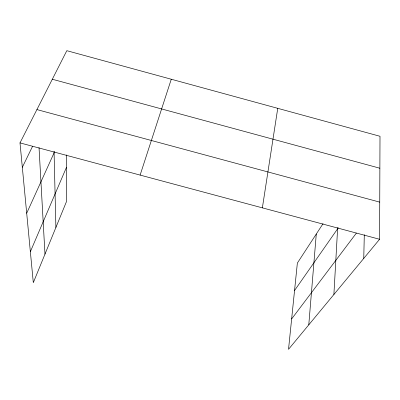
<?xml version="1.0" encoding="UTF-8"?>
<svg xmlns="http://www.w3.org/2000/svg" width="400" height="400" viewBox="0 0 400 400"><rect width="100%" height="100%" fill="white"/><g stroke="black" fill="none" stroke-linecap="round" stroke-linejoin="round"><path stroke-width="0.6" d="M66.545 154.885L66.425 201.71L33.31 282.655L20 142.89L66.815 50.685L380 136.28L379.59 239.275L288.53 349.315L297.36 263.065L323.05 223.655M363.755 258.41L364.3 234.695M333.89 294.505L337.665 227.595M308.785 324.84L316.28 234.04M262.37 207.855L277.745 108.335M140.12 175.085L171.27 79.235M30.36 251.7L66.51 167.245M26.7 213.225L54.6 151.72M22.325 167.3L32.615 146.205M294.55 290.52L338.31 227.8M291.64 318.95L356.365 233.115M20 142.89L379.59 239.275M36.91 109.585L379.74 202.125M52.315 79.245L379.875 168.23M39.035 147.61L44.98 254.13M54.06 151.605L55.89 227.45"/></g></svg>
